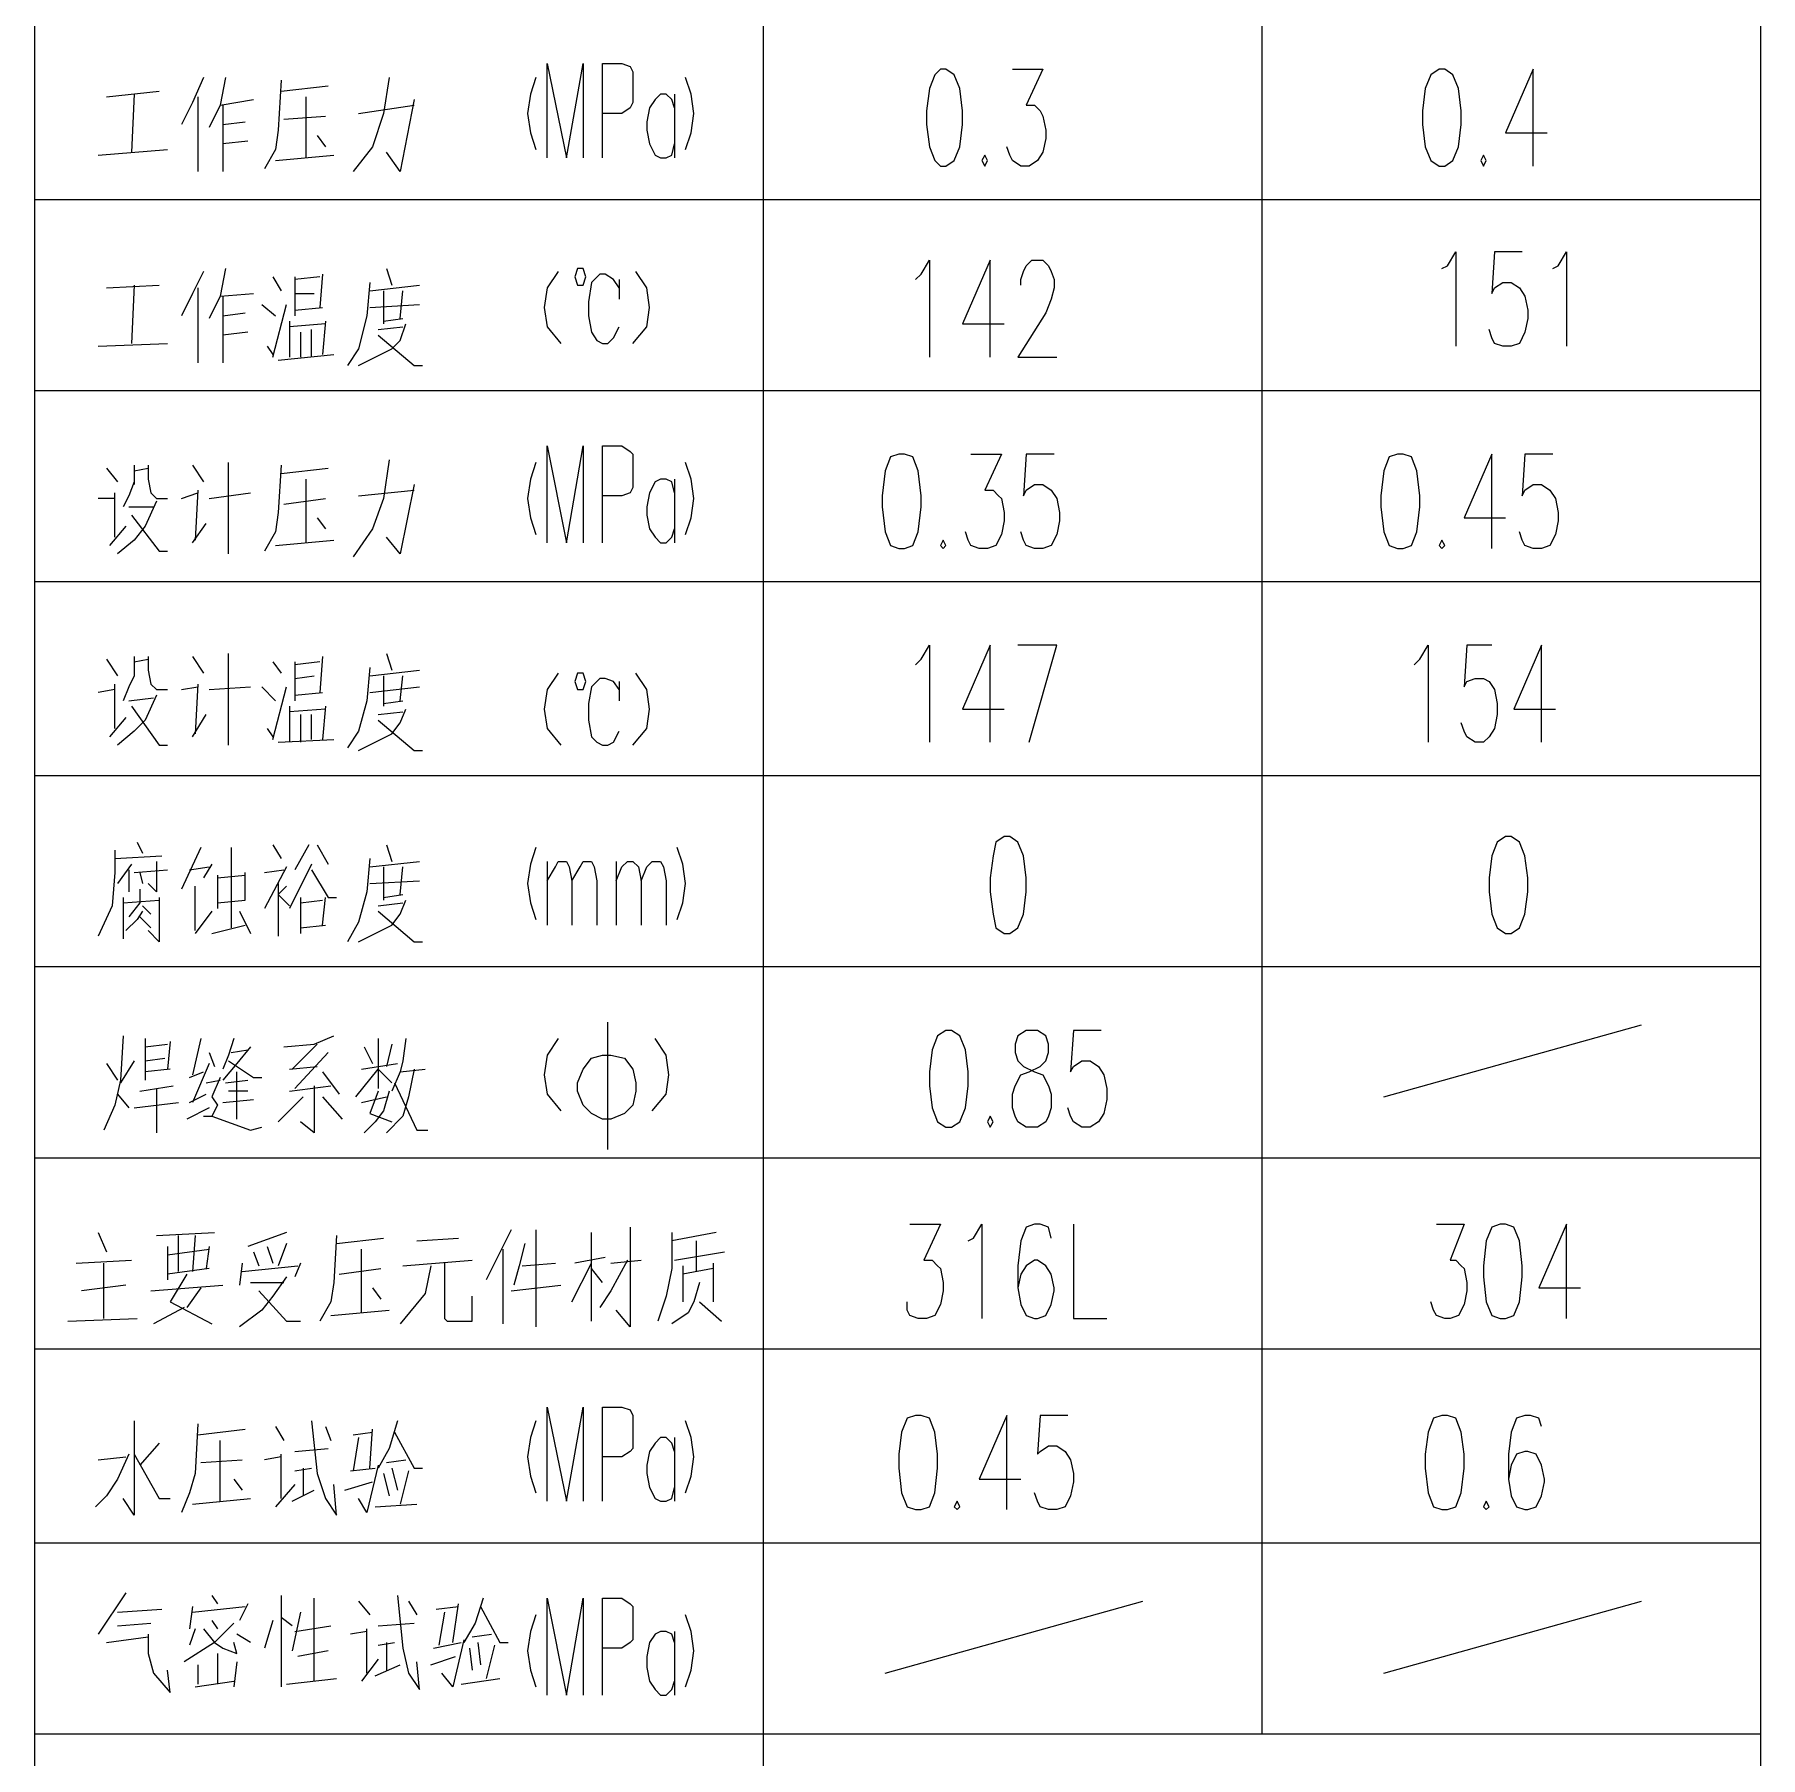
# Model space of a CAD drawing. Header units: inches. Extents: x -244 to 17, y 0 to 370.
# Drawn here: x -66.09 to -26.53, y 291 to 330.5 of the extents above; entities that cross this region are included whole.
import ezdxf

# ---------------------------------------------------------------- set-up
doc = ezdxf.new("R2010")
doc.units = ezdxf.units.IN
doc.header["$MEASUREMENT"] = 0
doc.layers.add('图层 1', color=7, linetype='Continuous')

# ---------------------------------------------------------------- blocks, each defined once
blk = doc.blocks.new('block 2')
at = {"layer": '图层 1', "color": 7, "lineweight": 25, "true_color": 0xffffff}
blk.add_lwpolyline([(385.572, 86.741), (271.272, 86.741)], dxfattribs=at)
at = {"layer": '图层 1', "color": 7, "lineweight": 13, "true_color": 0xffffff}
for points in [[(311.658, 86.741), (311.658, 47.181)], [(316.04, 86.741), (316.04, 47.181)], [(320.485, 86.741), (320.485, 47.181)], [(324.866, 86.741), (324.866, 47.181)], [(329.248, 86.741), (329.248, 47.181)], [(333.629, 86.741), (333.629, 47.181)], [(338.074, 86.741), (338.074, 47.181)], [(342.456, 86.741), (342.456, 47.181)], [(346.837, 86.741), (346.837, 47.181)], [(321.12, 85.979), (321.183, 84.391)], [(321.945, 84.646), (321.818, 85.662)], [(322.453, 85.788), (322.517, 84.519)], [(313.754, 85.09), (313.881, 84.138)], [(314.897, 84.646), (313.944, 85.281)], [(318.072, 84.582), (317.5, 84.836), (317.119, 85.09), (316.865, 85.344)], [(317.945, 85.281), (318.008, 84.646)], [(321.183, 85.154), (322.453, 85.154)], [(323.152, 85.281), (322.707, 85.09)], [(327.66, 84.709), (326.644, 84.772), (326.073, 84.9), (325.501, 85.154)], [(327.025, 85.09), (326.644, 84.836)], [(331.915, 84.9), (331.407, 84.9), (330.645, 84.963), (329.946, 85.281)], [(335.598, 84.9), (335.534, 85.281)], [(336.296, 85.09), (335.915, 84.836)], [(339.979, 84.9), (339.979, 85.281)], [(340.678, 85.09), (340.36, 84.836)], [(343.472, 85.281), (343.535, 83.693)], [(344.805, 85.09), (344.869, 83.884)], [(347.853, 85.281), (347.98, 83.693)], [(349.187, 85.09), (349.314, 83.884)], [(314.135, 84.836), (314.198, 84.074)], [(314.452, 84.836), (314.516, 83.82)], [(318.834, 84.455), (316.675, 84.455), (317.056, 84.709)], [(326.327, 84.836), (326.009, 84.582)], [(327.089, 84.455), (326.581, 84.772)], [(330.835, 84.709), (329.883, 84.709)], [(330.708, 84.709), (330.772, 83.884)], [(331.597, 84.519), (331.153, 84.836)], [(331.724, 84.9), (331.788, 83.82)], [(335.471, 83.947), (334.899, 84.201), (334.645, 84.455), (334.328, 84.836)], [(334.963, 84.646), (334.518, 85.026)], [(334.709, 84.9), (335.725, 84.9)], [(335.915, 84.455), (335.661, 84.582), (335.344, 84.709)], [(339.916, 83.947), (339.344, 84.201), (339.027, 84.455), (338.709, 84.836)], [(339.344, 84.646), (338.9, 85.026)], [(339.09, 84.9), (340.106, 84.9)], [(340.36, 84.455), (340.043, 84.582), (339.789, 84.709)], [(318.072, 84.455), (317.056, 83.884), (317.056, 83.629)], [(318.326, 83.884), (317.818, 84.328)], [(326.009, 84.455), (326.136, 83.439)], [(326.39, 84.328), (326.517, 83.566)], [(330.518, 84.265), (330.327, 84.391), (330.073, 84.646)], [(330.391, 84.328), (330.137, 84.074)], [(331.026, 84.328), (330.708, 84.328), (330.391, 84.582)], [(330.645, 84.265), (330.454, 84.074)], [(331.47, 84.582), (330.962, 84.582)], [(331.407, 84.328), (331.153, 84.265)], [(331.407, 84.455), (331.47, 83.693)], [(332.105, 84.391), (331.851, 84.265)], [(335.217, 84.519), (334.328, 83.884), (334.328, 83.693)], [(335.344, 84.582), (335.407, 84.01)], [(336.36, 84.455), (335.915, 84.455)], [(336.233, 84.455), (336.296, 84.138)], [(339.598, 84.519), (338.773, 83.884), (338.773, 83.693)], [(339.789, 84.582), (339.789, 84.01)], [(340.741, 84.455), (340.297, 84.455)], [(340.614, 84.455), (340.678, 84.138)], [(344.869, 84.455), (343.535, 84.519)], [(349.25, 84.455), (347.917, 84.519)], [(313.944, 84.138), (313.5, 84.138), (313.055, 84.01), (312.611, 83.629), (313.119, 83.693)], [(321.437, 83.312), (321.056, 84.01)], [(321.818, 84.074), (321.945, 82.423)], [(323.088, 83.947), (323.152, 82.613)], [(326.454, 83.947), (325.438, 83.947)], [(327.597, 84.201), (326.644, 84.201)], [(326.898, 83.629), (326.835, 84.201)], [(327.089, 84.201), (327.152, 83.757)], [(327.406, 84.201), (327.47, 83.693)], [(330.835, 83.884), (329.819, 83.884), (330.073, 84.138)], [(331.661, 83.947), (330.962, 83.947), (331.153, 84.138)], [(336.36, 84.138), (336.042, 84.138), (335.725, 84.074), (335.598, 83.947), (335.598, 83.693)], [(340.741, 84.138), (340.424, 84.138), (340.106, 84.074), (339.979, 83.947), (339.979, 83.693)], [(321.564, 83.629), (321.056, 82.677)], [(322.199, 83.249), (321.564, 83.629)], [(322.834, 83.693), (322.072, 83.693)], [(322.326, 82.741), (322.199, 83.693)], [(322.644, 83.693), (322.771, 82.741)], [(327.533, 83.629), (326.898, 83.693)], [(313.754, 82.613), (313.309, 83.312)], [(314.071, 83.058), (313.69, 83.185)], [(314.579, 83.122), (314.071, 83.185)], [(314.452, 83.122), (314.579, 81.915)], [(318.77, 82.994), (317.627, 83.058), (317.183, 83.185), (316.738, 83.375)], [(316.929, 83.122), (317.056, 81.788)], [(321.882, 82.931), (321.437, 83.249)], [(322.263, 83.439), (323.088, 83.439)], [(323.088, 83.058), (322.263, 83.122)], [(326.009, 82.741), (325.755, 83.249)], [(326.136, 83.185), (326.327, 82.804)], [(327.025, 82.741), (326.136, 83.122)], [(326.708, 83.185), (326.835, 82.868)], [(327.597, 82.931), (326.771, 83.122)], [(331.978, 82.931), (331.026, 83.375)], [(331.47, 83.185), (331.534, 82.741)], [(334.518, 83.122), (335.026, 82.804)], [(335.598, 83.375), (335.661, 82.994)], [(336.36, 83.122), (335.979, 82.868)], [(338.963, 83.122), (339.408, 82.804)], [(339.979, 83.375), (340.106, 82.994)], [(340.741, 83.122), (340.36, 82.868)], [(344.678, 83.122), (344.17, 83.375)], [(345.186, 82.868), (344.678, 83.122)], [(349.06, 83.122), (348.552, 83.375)], [(349.631, 82.868), (349.06, 83.122)], [(312.738, 83.058), (312.865, 82.169)], [(313.246, 82.994), (312.801, 82.994)], [(314.071, 82.868), (313.754, 82.613), (314.198, 82.169)], [(317.881, 82.931), (317.945, 81.979)], [(318.516, 82.994), (318.643, 81.915)], [(322.834, 82.741), (322.326, 82.804)], [(325.819, 82.868), (325.819, 82.677), (325.501, 81.788)], [(326.581, 82.804), (326.644, 82.487)], [(327.279, 82.741), (326.962, 82.613)], [(330.518, 82.677), (330.01, 83.058)], [(330.073, 83.058), (331.089, 83.058)], [(331.597, 82.677), (331.28, 82.868)], [(335.725, 82.994), (334.582, 83.058)], [(335.598, 82.741), (335.661, 81.788)], [(340.17, 82.994), (339.027, 83.058)], [(339.979, 82.741), (340.106, 81.788)], [(344.805, 82.994), (343.091, 82.994)], [(345.25, 82.36), (344.615, 82.487), (344.107, 82.741)], [(349.187, 82.994), (347.472, 82.994)], [(349.631, 82.36), (348.996, 82.487), (348.488, 82.741)], [(313.5, 82.55), (312.801, 82.55)], [(313.754, 82.613), (313.627, 82.423), (313.5, 82.106), (313.754, 82.169)], [(314.262, 82.677), (314.071, 82.55)], [(314.833, 82.677), (314.643, 82.55)], [(316.992, 82.487), (318.389, 82.487)], [(326.708, 82.487), (326.263, 82.677), (326.073, 82.55), (325.819, 82.677)], [(326.136, 82.423), (326.2, 81.725)], [(326.39, 81.851), (326.39, 82.296)], [(326.581, 82.36), (326.644, 81.851)], [(327.406, 81.788), (327.025, 82.106), (326.644, 82.423)], [(327.089, 82.296), (326.708, 81.725), (326.708, 81.534)], [(327.597, 82.169), (327.216, 82.296), (326.898, 82.423)], [(330.01, 82.677), (330.2, 81.915)], [(331.343, 82.55), (330.581, 82.55)], [(330.708, 82.55), (330.772, 81.915), (331.407, 81.915)], [(331.28, 82.55), (331.343, 81.915)], [(334.328, 82.296), (336.423, 82.296)], [(338.709, 82.296), (340.805, 82.296)], [(344.615, 82.423), (343.091, 82.423)], [(343.789, 81.851), (343.726, 82.423)], [(344.17, 82.423), (344.234, 81.915)], [(344.615, 82.487), (344.678, 81.725)], [(348.996, 82.423), (347.472, 82.423)], [(348.171, 81.851), (348.107, 82.423)], [(348.552, 82.423), (348.615, 81.915)], [(348.996, 82.487), (349.123, 81.725)], [(313.309, 82.106), (312.738, 82.169)], [(313.754, 81.788), (313.944, 82.106)], [(314.643, 81.851), (314.262, 82.042)], [(317.5, 82.169), (317.246, 81.979)], [(322.136, 80.963), (321.691, 81.28), (321.374, 81.534), (320.993, 82.042)], [(322.453, 81.979), (321.945, 82.042)], [(322.263, 81.979), (322.39, 80.709)], [(325.755, 82.106), (326.835, 82.106)], [(327.279, 82.232), (327.343, 81.851)], [(330.518, 82.042), (330.01, 81.788)], [(331.978, 82.232), (330.137, 82.232)], [(321.818, 81.597), (321.12, 80.963), (321.12, 80.645)], [(322.009, 81.788), (322.009, 81.026)], [(322.707, 81.725), (322.39, 81.597)], [(323.152, 80.963), (322.834, 81.851)], [(325.501, 81.788), (325.565, 81.534)], [(335.661, 81.534), (335.344, 81.216)], [(344.424, 81.534), (344.17, 81.216)], [(314.262, 81.28), (313.627, 81.471)], [(317.373, 80.772), (316.865, 81.216)], [(318.008, 81.09), (317.945, 81.471)], [(318.707, 81.216), (318.389, 81.026)], [(322.898, 80.963), (322.39, 81.153)], [(322.834, 81.407), (322.453, 81.28)], [(326.263, 80.582), (325.692, 81.153)], [(331.153, 81.153), (329.946, 81.153)], [(331.534, 80.963), (330.581, 81.471)], [(330.899, 81.153), (330.645, 80.899)], [(331.089, 80.963), (330.899, 81.153)], [(331.407, 81.471), (331.47, 81.026)], [(332.042, 81.28), (331.724, 81.09)], [(334.391, 81.153), (334.455, 79.883)], [(334.455, 81.28), (335.661, 80.963)], [(334.709, 81.407), (334.518, 81.28)], [(336.233, 81.28), (335.979, 81.09)], [(340.741, 81.09), (339.662, 81.153), (339.217, 81.216), (338.773, 81.471)], [(338.9, 81.216), (339.027, 79.883)], [(343.154, 81.153), (343.281, 79.883)], [(343.218, 81.28), (344.424, 80.963)], [(343.472, 81.407), (343.281, 81.28)], [(345.059, 81.28), (344.742, 81.09)], [(349.568, 81.09), (348.425, 81.153), (347.98, 81.216), (347.536, 81.471)], [(347.726, 81.216), (347.853, 79.883)], [(314.833, 81.09), (312.738, 81.09)], [(312.801, 80.963), (312.928, 79.819)], [(313.563, 80.01), (313.436, 80.709)], [(314.452, 80.645), (313.563, 80.835)], [(314.008, 80.772), (314.135, 79.947)], [(314.135, 80.835), (314.325, 81.09)], [(316.992, 80.835), (317.246, 80.328)], [(317.056, 81.09), (318.072, 81.09)], [(317.691, 80.772), (317.754, 80.391)], [(318.135, 80.772), (318.199, 80.01)], [(322.453, 80.645), (322.136, 80.772)], [(326.39, 80.899), (326.517, 79.947)], [(327.279, 80.01), (326.454, 80.772)], [(326.898, 80.899), (326.962, 80.264)], [(327.47, 80.264), (326.898, 80.835)], [(327.406, 81.026), (327.47, 80.328)], [(331.597, 80.391), (330.581, 80.899)], [(332.042, 80.454), (331.47, 80.772)], [(335.217, 80.899), (334.391, 80.899)], [(335.153, 80.074), (335.09, 80.899)], [(336.233, 80.772), (335.344, 80.772)], [(335.471, 80.772), (335.534, 80.137)], [(335.852, 80.772), (335.915, 80.328)], [(336.233, 80.2), (336.169, 80.772)], [(339.852, 81.026), (339.979, 80.074)], [(340.551, 81.09), (340.678, 80.01)], [(344.043, 80.899), (343.218, 80.899)], [(343.98, 80.074), (343.916, 80.899)], [(345.059, 80.772), (344.17, 80.772)], [(344.297, 80.772), (344.361, 80.137)], [(344.678, 80.772), (344.678, 80.328)], [(345.059, 80.2), (344.996, 80.772)], [(348.679, 81.026), (348.742, 80.074)], [(349.314, 81.09), (349.441, 80.01)], [(312.865, 80.328), (314.77, 80.328)], [(318.834, 80.391), (317.627, 80.264), (317.056, 80.074), (316.675, 79.819), (317.373, 79.883)], [(317.754, 80.582), (317.119, 80.582)], [(326.517, 80.328), (325.438, 80.328), (325.692, 80.645)], [(327.47, 80.328), (327.66, 79.883)], [(330.835, 80.645), (330.01, 80.645)], [(330.137, 80.645), (330.2, 80.074)], [(330.708, 80.645), (330.772, 80.137)], [(331.47, 80.391), (330.835, 80.01), (330.835, 79.819)], [(335.026, 80.645), (334.391, 80.645)], [(334.455, 80.391), (335.026, 80.391)], [(338.963, 80.518), (340.424, 80.518)], [(343.789, 80.645), (343.218, 80.645)], [(343.218, 80.391), (343.853, 80.391)], [(347.79, 80.518), (349.187, 80.518)], [(318.707, 80.074), (318.389, 79.947)], [(323.088, 79.819), (322.009, 79.883), (321.564, 79.947), (321.12, 80.2)], [(321.247, 79.947), (321.374, 78.613)], [(326.263, 80.137), (325.755, 79.693)], [(326.835, 80.137), (326.327, 79.756)], [(330.2, 80.137), (330.835, 80.074)], [(332.042, 80.264), (331.597, 80.01)], [(335.217, 80.074), (334.455, 80.137)], [(336.36, 80.137), (335.534, 80.2)], [(339.535, 80.264), (339.281, 80.074)], [(344.043, 80.074), (343.281, 80.137)], [(345.123, 80.137), (344.361, 80.2)], [(348.298, 80.264), (348.044, 80.074)], [(317.246, 79.629), (317.437, 78.994)], [(322.199, 79.756), (322.326, 78.804)], [(322.898, 79.819), (323.025, 78.74)], [(331.724, 79.057), (330.962, 79.121), (330.264, 79.312), (329.819, 79.566)], [(336.106, 79.057), (335.344, 79.121), (334.645, 79.312), (334.264, 79.566)], [(344.932, 79.057), (344.17, 79.121), (343.408, 79.312), (343.027, 79.566)], [(313.373, 78.867), (312.865, 79.248)], [(313.055, 79.121), (314.071, 79.121)], [(314.008, 79.121), (313.944, 79.502)], [(314.706, 79.312), (314.389, 79.057)], [(317.818, 78.867), (316.738, 79.121), (317.056, 79.312)], [(317.691, 79.502), (317.754, 78.931)], [(318.453, 79.312), (317.691, 79.438)], [(318.516, 79.438), (318.58, 78.994)], [(321.31, 79.248), (322.771, 79.248)], [(326.39, 78.613), (325.946, 78.74), (325.692, 78.931), (325.438, 79.185)], [(326.136, 79.248), (326.263, 78.676)], [(326.263, 79.375), (326.898, 78.867), (326.581, 78.55)], [(326.898, 79.248), (327.025, 78.422)], [(327.406, 79.185), (327.025, 78.994)], [(329.819, 79.312), (330.2, 78.55), (330.454, 78.359), (330.772, 78.232)], [(334.201, 79.312), (334.582, 78.55), (334.836, 78.359), (335.153, 78.232)], [(340.868, 78.613), (339.979, 78.74), (339.281, 78.994), (338.646, 79.438)], [(340.043, 79.312), (340.17, 78.041)], [(343.027, 79.312), (343.408, 78.55), (343.599, 78.359), (343.98, 78.232)], [(349.631, 78.613), (348.806, 78.74), (348.044, 78.994), (347.472, 79.438)], [(348.806, 79.312), (348.996, 78.041)], [(312.992, 78.931), (313.246, 78.359)], [(313.69, 78.867), (313.754, 78.486)], [(314.135, 78.867), (314.198, 78.041)], [(316.865, 78.931), (316.929, 77.978)], [(317.627, 78.74), (317.119, 78.613)], [(317.754, 79.057), (318.643, 78.994)], [(318.834, 78.422), (318.199, 78.613), (317.754, 78.867)], [(321.882, 78.994), (321.628, 78.804)], [(326.39, 78.867), (325.882, 79.057), (325.692, 78.55)], [(327.597, 78.867), (326.454, 78.867)], [(330.518, 78.867), (329.819, 78.041), (329.819, 77.851)], [(330.645, 78.867), (330.708, 78.296)], [(331.534, 78.74), (330.772, 78.74)], [(330.835, 78.74), (330.899, 78.296)], [(331.153, 79.057), (331.216, 77.915)], [(331.534, 79.057), (331.661, 77.915)], [(334.899, 78.867), (334.201, 78.041), (334.201, 77.851)], [(335.026, 78.867), (335.09, 78.296)], [(335.915, 78.74), (335.217, 78.74)], [(335.28, 78.74), (335.344, 78.296)], [(335.534, 79.057), (335.661, 77.915)], [(335.915, 79.057), (336.042, 77.915)], [(343.726, 78.867), (343.027, 78.041), (343.027, 77.851)], [(343.853, 78.867), (343.916, 78.296)], [(344.742, 78.74), (343.98, 78.74)], [(344.043, 78.74), (344.107, 78.296)], [(344.361, 79.057), (344.424, 77.915)], [(344.742, 79.057), (344.869, 77.915)], [(314.833, 78.422), (313.627, 78.296), (313.055, 78.169), (312.674, 77.915), (313.309, 77.978)], [(313.754, 78.676), (313.119, 78.676)], [(317.691, 78.169), (316.929, 78.359)], [(317.754, 78.55), (317.246, 78.422)], [(318.58, 78.486), (317.754, 78.041), (317.754, 77.851)], [(317.881, 78.676), (317.945, 78.232)], [(322.39, 77.66), (321.755, 77.788), (321.056, 78.359)], [(326.898, 78.041), (326.263, 78.169), (325.819, 78.296), (325.438, 78.676)], [(326.581, 78.486), (325.501, 77.978), (325.501, 77.724)], [(327.597, 78.232), (327.089, 78.296), (326.835, 78.359), (326.39, 78.55)], [(326.835, 78.359), (326.898, 77.788)], [(327.47, 78.55), (326.962, 78.676)], [(330.899, 78.359), (331.534, 78.296)], [(332.042, 78.676), (331.661, 78.55)], [(335.344, 78.359), (335.915, 78.296)], [(336.423, 78.676), (336.042, 78.55)], [(340.297, 78.041), (338.709, 78.359), (339.09, 78.676)], [(344.107, 78.359), (344.742, 78.296)], [(345.25, 78.676), (344.869, 78.55)], [(349.123, 78.041), (347.472, 78.359), (347.917, 78.676)], [(314.706, 78.169), (314.389, 77.978)], [(322.39, 78.296), (322.517, 76.708)], [(322.961, 77.978), (323.025, 77.025)], [(313.246, 77.66), (313.436, 77.089)], [(313.627, 77.597), (313.754, 76.962)], [(313.817, 76.899), (312.738, 77.153), (313.055, 77.407)], [(314.452, 77.343), (313.69, 77.47)], [(313.754, 77.153), (314.643, 77.025)], [(314.516, 77.534), (314.579, 77.025)], [(322.453, 77.343), (321.183, 77.343), (321.12, 77.279), (321.12, 76.708), (321.691, 76.708)], [(312.801, 76.962), (312.928, 76.073)], [(313.627, 76.772), (313.119, 76.708)], [(314.77, 76.454), (314.198, 76.644), (313.754, 76.899)], [(313.69, 76.2), (312.928, 76.391)], [(313.754, 76.581), (313.246, 76.518)], [(314.579, 76.518), (313.754, 76.073), (313.754, 75.882)], [(313.881, 76.708), (313.944, 76.263)], [(323.215, 75.819), (322.072, 76.391)], [(322.771, 76.01), (321.056, 76.01)], [(321.818, 75.819), (321.945, 74.676)], [(322.898, 75.501), (322.39, 75.629), (321.945, 75.756)], [(322.39, 75.565), (322.453, 74.803)], [(314.389, 75.247), (314.008, 75.375), (313.563, 75.438), (313.119, 75.375), (312.738, 75.247)], [(318.834, 75.247), (318.453, 75.375), (318.008, 75.438), (317.564, 75.375), (317.183, 75.247)], [(323.215, 75.247), (320.993, 75.247)], [(331.978, 75.247), (331.597, 75.375), (331.153, 75.438), (330.708, 75.375), (330.327, 75.247)], [(340.805, 75.247), (340.424, 75.375), (339.979, 75.438), (339.535, 75.375), (339.154, 75.247)], [(349.631, 75.247), (349.25, 75.375), (348.806, 75.438), (348.361, 75.375), (347.98, 75.247)], [(312.547, 74.994), (314.77, 74.994), (312.547, 74.549), (314.77, 74.168), (312.547, 74.168)], [(316.992, 74.994), (319.151, 74.994), (316.992, 74.549), (319.151, 74.168), (316.992, 74.168)], [(327.597, 74.74), (327.216, 74.994), (326.771, 75.057), (326.327, 74.994), (325.946, 74.676)], [(331.661, 74.994), (330.2, 74.994)], [(331.216, 74.994), (331.534, 74.803), (331.661, 74.74), (331.661, 74.549), (331.534, 74.485), (331.216, 74.422), (330.2, 74.422)], [(335.979, 74.74), (335.598, 74.994), (335.153, 75.057), (334.709, 74.994), (334.328, 74.676)], [(338.963, 74.994), (341.186, 74.994), (338.963, 74.549), (341.186, 74.168), (338.963, 74.168)], [(345.186, 74.74), (344.805, 74.994), (344.361, 75.057), (343.916, 74.994), (343.535, 74.676)], [(347.79, 74.994), (349.949, 74.994), (347.79, 74.549), (349.949, 74.168), (347.79, 74.168)], [(321.564, 74.422), (322.453, 73.978)], [(331.216, 74.422), (331.534, 74.232), (331.661, 74.168), (331.661, 73.978), (331.534, 73.914), (331.216, 73.85), (330.2, 73.85)], [(322.58, 73.66), (322.453, 74.359)], [(325.755, 73.724), (325.882, 73.978), (326.073, 74.168), (326.39, 74.295), (326.581, 74.295), (326.898, 74.168), (327.152, 73.978), (327.216, 73.724), (327.216, 73.533), (327.152, 73.216), (326.898, 73.025), (326.581, 72.962), (326.39, 72.962), (326.073, 73.025), (325.882, 73.216), (325.755, 73.533), (325.755, 73.724)], [(335.28, 74.041), (334.899, 74.041), (334.518, 73.978), (334.391, 73.85), (334.328, 73.724), (334.328, 73.597), (334.391, 73.469)], [(335.661, 73.978), (335.28, 74.041)], [(335.788, 74.359), (335.598, 74.295), (335.598, 74.168), (335.788, 74.104)], [(335.788, 74.104), (335.979, 74.168), (335.979, 74.295), (335.788, 74.359)], [(344.488, 74.041), (344.17, 74.041), (343.789, 73.978), (343.599, 73.85), (343.535, 73.724), (343.535, 73.597), (343.662, 73.469)], [(344.932, 73.978), (344.488, 74.041)], [(345.059, 74.359), (344.869, 74.295), (344.869, 74.168), (345.059, 74.104)], [(345.059, 74.104), (345.25, 74.168), (345.25, 74.295), (345.059, 74.359)], [(312.547, 73.724), (314.77, 73.724), (314.77, 73.279), (314.643, 73.088), (314.579, 73.025), (314.325, 73.025), (314.008, 73.025), (313.817, 73.025), (313.754, 73.088), (313.627, 73.279), (313.627, 73.724)], [(316.992, 73.724), (319.151, 73.724), (319.151, 73.279), (319.088, 73.088), (318.961, 73.025), (318.77, 73.025), (318.453, 73.025), (318.199, 73.025), (318.135, 73.088), (318.008, 73.279), (318.008, 73.724)], [(321.12, 73.978), (323.152, 73.978)], [(322.517, 73.152), (321.818, 73.533), (321.437, 73.787)], [(322.009, 73.724), (322.326, 73.978)], [(325.057, 73.597), (327.978, 73.597)], [(335.852, 73.787), (335.661, 73.978)], [(335.788, 73.469), (335.852, 73.66)], [(335.852, 73.66), (335.852, 73.787)], [(338.963, 73.724), (341.186, 73.724), (341.186, 73.279), (341.059, 73.088), (340.995, 73.025), (340.741, 73.025), (340.424, 73.025), (340.233, 73.025), (340.106, 73.088), (340.043, 73.279), (340.043, 73.724)], [(345.123, 73.787), (344.932, 73.978)], [(344.996, 73.469), (345.123, 73.66)], [(345.123, 73.66), (345.123, 73.787)], [(347.79, 73.724), (349.949, 73.724), (349.949, 73.279), (349.885, 73.088), (349.758, 73.025), (349.568, 73.025), (349.25, 73.025), (349.06, 73.025), (348.933, 73.088), (348.806, 73.279), (348.806, 73.724)], [(323.279, 73.088), (320.993, 73.088), (321.374, 73.406)], [(322.453, 73.533), (322.517, 72.835)], [(331.661, 73.406), (330.2, 73.406)], [(331.216, 73.406), (331.534, 73.279), (331.661, 73.152), (331.661, 73.025), (331.534, 72.898), (331.216, 72.835), (330.2, 72.835)], [(334.391, 73.469), (334.645, 73.343)], [(335.788, 73.343), (335.344, 73.343)], [(335.598, 73.343), (335.788, 73.469)], [(343.662, 73.469), (343.916, 73.343)], [(344.996, 73.343), (344.551, 73.343)], [(344.805, 73.343), (344.996, 73.469)], [(331.216, 72.835), (331.534, 72.707), (331.661, 72.581), (331.661, 72.39), (331.534, 72.326), (331.216, 72.263), (330.2, 72.263)], [(334.328, 73.025), (334.709, 72.707), (335.153, 72.644), (335.598, 72.707), (335.979, 72.962)], [(343.535, 73.025), (343.916, 72.707), (344.361, 72.644), (344.805, 72.707), (345.186, 72.962)], [(313.754, 72.072), (313.944, 72.136), (314.008, 72.263), (314.008, 72.39), (313.944, 72.517), (313.754, 72.644), (313.436, 72.707), (313.182, 72.707), (312.865, 72.644), (312.674, 72.517), (312.547, 72.39), (312.547, 72.263), (312.674, 72.136), (312.865, 72.072)], [(318.135, 72.072), (318.326, 72.136), (318.453, 72.263), (318.453, 72.39), (318.326, 72.517), (318.135, 72.644), (317.818, 72.707), (317.627, 72.707), (317.31, 72.644), (317.056, 72.517), (316.992, 72.39), (316.992, 72.263), (317.056, 72.136), (317.31, 72.072)], [(323.152, 72.136), (322.326, 72.136), (321.691, 72.263), (321.12, 72.454)], [(325.946, 72.581), (326.327, 72.263), (326.771, 72.2), (327.216, 72.263), (327.597, 72.517)], [(340.106, 72.072), (340.36, 72.136), (340.424, 72.263), (340.424, 72.39), (340.36, 72.517), (340.106, 72.644), (339.789, 72.707), (339.598, 72.707), (339.281, 72.644), (339.09, 72.517), (338.963, 72.39), (338.963, 72.263), (339.09, 72.136), (339.281, 72.072)], [(348.933, 72.072), (349.123, 72.136), (349.25, 72.263), (349.25, 72.39), (349.123, 72.517), (348.933, 72.644), (348.615, 72.707), (348.425, 72.707), (348.107, 72.644), (347.853, 72.517), (347.79, 72.39), (347.79, 72.263), (347.853, 72.136), (348.107, 72.072)], [(314.008, 72.072), (312.547, 72.072)], [(318.453, 72.072), (316.992, 72.072)], [(322.009, 71.501), (321.564, 71.628), (321.31, 71.755), (321.056, 72.136)], [(322.517, 72.072), (322.707, 70.929)], [(323.152, 71.12), (322.961, 72.136)], [(330.327, 72.009), (330.708, 71.882), (331.153, 71.819), (331.597, 71.882), (331.978, 72.009)], [(340.424, 72.072), (338.963, 72.072)], [(349.25, 72.072), (347.79, 72.072)], [(312.738, 71.819), (313.119, 71.691), (313.563, 71.628), (314.008, 71.691), (314.389, 71.819)], [(317.183, 71.819), (317.564, 71.691), (318.008, 71.628), (318.453, 71.691), (318.834, 71.819)], [(322.39, 71.882), (321.564, 71.882)], [(322.326, 71.184), (322.199, 71.882)], [(339.154, 71.819), (339.535, 71.691), (339.979, 71.628), (340.424, 71.691), (340.805, 71.819)], [(347.98, 71.819), (348.361, 71.691), (348.806, 71.628), (349.25, 71.691), (349.631, 71.819)], [(321.564, 71.501), (321.12, 70.993)], [(322.263, 71.565), (322.961, 71.565)], [(322.453, 71.184), (321.564, 71.184)], [(364.49, 70.041), (302.832, 70.041)], [(340.995, 66.929), (340.932, 67.119), (340.614, 67.247), (340.043, 67.31), (339.789, 67.31), (339.217, 67.247), (338.9, 67.119), (338.836, 66.929), (338.836, 66.802), (338.9, 66.612), (339.217, 66.485), (339.789, 66.421), (340.043, 66.421), (340.614, 66.485), (340.932, 66.612), (340.995, 66.802), (340.995, 66.929)], [(318.961, 66.548), (318.897, 66.738), (318.58, 66.866), (318.072, 66.929), (317.754, 66.929), (317.183, 66.866), (316.865, 66.738), (316.802, 66.548), (316.802, 66.421), (316.865, 66.231), (317.183, 66.104), (317.754, 66.04), (318.072, 66.04), (318.58, 66.104), (318.897, 66.231), (318.961, 66.421), (318.961, 66.548)], [(323.342, 66.675), (323.342, 65.976), (322.517, 66.357), (322.517, 66.167), (322.39, 66.04), (322.326, 65.976), (322.009, 65.913), (321.818, 65.913), (321.501, 65.976), (321.247, 66.104), (321.183, 66.294), (321.183, 66.485), (321.247, 66.675), (321.374, 66.738), (321.564, 66.738)], [(336.169, 66.548), (336.296, 66.421), (336.614, 66.231), (334.391, 66.231)], [(344.996, 66.548), (345.123, 66.421), (345.44, 66.231), (343.218, 66.231)], [(327.787, 65.85), (327.66, 66.04), (327.343, 66.167), (326.835, 66.231), (326.517, 66.231), (326.009, 66.167), (325.692, 66.04), (325.565, 65.85), (325.565, 65.722), (325.692, 65.532), (326.009, 65.405), (326.517, 65.341), (326.835, 65.341), (327.343, 65.405), (327.66, 65.532), (327.787, 65.722), (327.787, 65.85)], [(349.822, 65.976), (349.695, 66.104), (349.377, 66.231), (348.869, 66.294), (348.552, 66.294), (348.044, 66.231), (347.726, 66.104), (347.599, 65.976), (347.599, 65.85), (347.726, 65.659), (348.044, 65.532), (348.552, 65.469), (348.869, 65.469), (349.377, 65.532), (349.695, 65.659), (349.822, 65.85), (349.822, 65.976)], [(339.027, 65.913), (338.9, 65.976), (338.836, 65.913), (338.9, 65.85), (339.027, 65.913)], [(316.992, 65.596), (316.865, 65.659), (316.802, 65.596), (316.865, 65.532), (316.992, 65.596)], [(322.961, 65.341), (323.025, 65.215), (323.342, 65.024), (321.183, 65.024)], [(334.391, 64.834), (336.614, 64.834), (335.153, 65.469), (335.153, 64.516)], [(340.995, 65.278), (340.995, 64.579), (340.17, 64.96), (340.17, 64.77), (340.043, 64.643), (339.979, 64.579), (339.662, 64.516), (339.471, 64.516), (339.154, 64.579), (338.9, 64.707), (338.836, 64.897), (338.836, 65.088), (338.9, 65.278), (339.027, 65.341), (339.217, 65.405)], [(343.218, 64.834), (345.44, 64.834), (343.98, 65.469), (343.98, 64.516)], [(316.802, 64.453), (318.961, 64.453), (317.5, 65.088), (317.5, 64.135)], [(325.819, 64.834), (325.692, 64.897), (325.565, 64.834), (325.692, 64.77), (325.819, 64.834)], [(347.853, 64.96), (347.726, 65.024), (347.599, 64.96), (347.726, 64.897), (347.853, 64.96)], [(332.232, 64.516), (332.105, 64.707), (331.788, 64.77), (331.28, 64.834), (330.962, 64.834), (330.454, 64.77), (330.137, 64.707), (330.01, 64.516), (330.01, 64.389), (330.137, 64.199), (330.454, 64.072), (330.962, 64.008), (331.28, 64.008), (331.788, 64.072), (332.105, 64.199), (332.232, 64.389), (332.232, 64.516)], [(323.025, 63.437), (323.279, 63.5), (323.342, 63.691), (323.342, 63.818), (323.279, 64.008), (322.961, 64.135), (322.39, 64.199), (321.882, 64.199), (321.501, 64.135), (321.247, 64.008), (321.183, 63.818), (321.183, 63.754), (321.247, 63.563), (321.501, 63.437), (321.818, 63.373), (321.882, 63.373), (322.199, 63.437), (322.39, 63.563), (322.517, 63.754), (322.517, 63.818), (322.39, 64.008), (322.199, 64.135), (321.882, 64.199)], [(327.787, 64.008), (327.66, 64.199), (327.47, 64.262), (327.279, 64.262), (327.089, 64.199), (326.962, 64.072), (326.835, 63.818), (326.771, 63.627), (326.517, 63.5), (326.327, 63.437), (326.009, 63.437), (325.819, 63.5), (325.692, 63.563), (325.565, 63.754), (325.565, 64.008), (325.692, 64.199), (325.819, 64.262), (326.009, 64.325), (326.327, 64.325), (326.517, 64.262), (326.771, 64.135), (326.835, 63.944), (326.962, 63.691), (327.089, 63.563), (327.279, 63.5), (327.47, 63.5), (327.66, 63.563), (327.787, 63.754), (327.787, 64.008)], [(334.391, 63.944), (336.614, 63.31), (336.614, 64.199)], [(340.995, 63.373), (340.995, 64.008), (340.043, 64.072), (340.17, 64.008), (340.297, 63.818), (340.297, 63.627), (340.17, 63.437), (339.979, 63.31), (339.662, 63.246), (339.471, 63.246), (339.154, 63.31), (338.9, 63.437), (338.836, 63.627), (338.836, 63.818), (338.9, 64.008), (339.027, 64.072), (339.217, 64.135)], [(344.869, 64.135), (344.996, 64.135), (345.186, 64.072), (345.313, 64.008), (345.44, 63.881), (345.44, 63.627), (345.313, 63.5), (345.186, 63.437), (344.996, 63.373), (344.805, 63.373), (344.551, 63.437), (344.234, 63.563), (343.218, 64.199), (343.218, 63.31)], [(349.822, 64.325), (349.822, 63.627), (348.996, 64.008), (348.996, 63.818), (348.869, 63.691), (348.742, 63.627), (348.425, 63.563), (348.234, 63.563), (347.917, 63.627), (347.726, 63.754), (347.599, 63.944), (347.599, 64.135), (347.726, 64.325), (347.853, 64.389), (348.044, 64.453)], [(318.961, 63.056), (318.961, 63.691), (318.072, 63.754), (318.135, 63.691), (318.262, 63.5), (318.262, 63.31), (318.135, 63.119), (317.945, 62.992), (317.627, 62.929), (317.437, 62.929), (317.119, 62.992), (316.865, 63.119), (316.802, 63.31), (316.802, 63.5), (316.865, 63.691), (316.992, 63.754), (317.183, 63.818)], [(323.342, 62.929), (321.183, 62.929), (321.183, 62.166)], [(327.787, 62.294), (327.787, 62.929), (326.835, 62.992), (326.962, 62.929), (327.089, 62.738), (327.089, 62.547), (326.962, 62.357), (326.771, 62.23), (326.454, 62.166), (326.2, 62.166), (325.882, 62.23), (325.692, 62.357), (325.565, 62.547), (325.565, 62.738), (325.692, 62.929), (325.819, 62.992), (326.009, 63.056)], [(364.49, 58.61), (311.658, 58.61)], [(340.995, 55.499), (340.932, 55.69), (340.614, 55.816), (340.043, 55.88), (339.789, 55.88), (339.217, 55.816), (338.9, 55.69), (338.836, 55.499), (338.836, 55.372), (338.9, 55.182), (339.217, 55.054), (339.789, 54.991), (340.043, 54.991), (340.614, 55.054), (340.932, 55.182), (340.995, 55.372), (340.995, 55.499)], [(336.169, 55.118), (336.296, 54.991), (336.614, 54.8), (334.391, 54.8)], [(318.961, 54.483), (318.897, 54.674), (318.58, 54.8), (318.072, 54.864), (317.754, 54.864), (317.183, 54.8), (316.865, 54.674), (316.802, 54.483), (316.802, 54.356), (316.865, 54.166), (317.183, 54.038), (317.754, 53.975), (318.072, 53.975), (318.58, 54.038), (318.897, 54.166), (318.961, 54.356), (318.961, 54.483)], [(323.342, 54.61), (323.342, 53.975), (322.517, 54.293), (322.517, 54.166), (322.39, 54.038), (322.326, 53.975), (322.009, 53.912), (321.818, 53.912), (321.501, 53.975), (321.247, 54.102), (321.183, 54.293), (321.183, 54.419), (321.247, 54.61), (321.374, 54.674), (321.564, 54.737)], [(349.822, 54.547), (349.695, 54.737), (349.377, 54.864), (348.869, 54.928), (348.552, 54.928), (348.044, 54.864), (347.726, 54.737), (347.599, 54.547), (347.599, 54.419), (347.726, 54.229), (348.044, 54.102), (348.552, 54.038), (348.869, 54.038), (349.377, 54.102), (349.695, 54.229), (349.822, 54.419), (349.822, 54.547)], [(339.027, 54.483), (338.9, 54.547), (338.836, 54.483), (338.9, 54.419), (339.027, 54.483)], [(336.614, 53.34), (336.614, 53.912), (335.661, 53.975), (335.788, 53.912), (335.852, 53.721), (335.852, 53.531), (335.788, 53.403), (335.598, 53.276), (335.28, 53.213), (335.026, 53.213), (334.709, 53.276), (334.518, 53.403), (334.391, 53.531), (334.391, 53.721), (334.518, 53.912), (334.645, 53.975), (334.836, 54.038)], [(338.836, 53.34), (340.995, 53.34), (339.535, 53.975), (339.535, 53.022)], [(316.992, 53.467), (316.865, 53.531), (316.802, 53.467), (316.865, 53.403), (316.992, 53.467)], [(323.342, 53.15), (323.279, 53.34), (322.961, 53.467), (322.39, 53.531), (322.136, 53.531), (321.564, 53.467), (321.247, 53.34), (321.183, 53.15), (321.183, 53.022), (321.247, 52.832), (321.564, 52.705), (322.136, 52.641), (322.39, 52.641), (322.961, 52.705), (323.279, 52.832), (323.342, 53.022), (323.342, 53.15)], [(347.853, 53.531), (347.726, 53.594), (347.599, 53.531), (347.726, 53.467), (347.853, 53.531)], [(332.232, 53.022), (332.105, 53.213), (331.788, 53.34), (331.28, 53.403), (330.962, 53.403), (330.454, 53.34), (330.137, 53.213), (330.01, 53.022), (330.01, 52.896), (330.137, 52.705), (330.454, 52.578), (330.962, 52.515), (331.28, 52.515), (331.788, 52.578), (332.105, 52.705), (332.232, 52.896), (332.232, 53.022)], [(347.599, 52.388), (349.822, 52.388), (348.361, 53.022), (348.361, 52.07)], [(318.707, 52.197), (318.897, 52.26), (318.961, 52.451), (318.961, 52.578), (318.897, 52.769), (318.58, 52.896), (318.072, 52.959), (317.5, 52.959), (317.119, 52.896), (316.865, 52.769), (316.802, 52.578), (316.802, 52.515), (316.865, 52.324), (317.119, 52.197), (317.437, 52.134), (317.5, 52.134), (317.818, 52.197), (318.072, 52.324), (318.135, 52.515), (318.135, 52.578), (318.072, 52.769), (317.818, 52.896), (317.5, 52.959)], [(334.391, 52.197), (336.614, 52.197), (335.153, 52.832), (335.153, 51.879)], [(340.995, 51.943), (340.995, 52.578), (340.043, 52.641), (340.17, 52.578), (340.297, 52.388), (340.297, 52.197), (340.17, 52.007), (339.979, 51.879), (339.662, 51.816), (339.471, 51.816), (339.154, 51.879), (338.9, 52.007), (338.836, 52.197), (338.836, 52.388), (338.9, 52.578), (339.027, 52.641), (339.217, 52.705)], [(321.183, 51.625), (323.342, 51.625), (321.882, 52.26), (321.882, 51.308)], [(364.49, 47.181), (302.832, 47.181)]]:
    blk.add_lwpolyline(points, dxfattribs=at)
at = {"layer": '图层 1', "color": 7, "lineweight": 20, "true_color": 0xffffff}
for points in [[(313.055, 67.247), (314.706, 61.341)], [(313.055, 55.816), (314.706, 49.911)], [(326.263, 55.816), (327.914, 49.911)], [(345.25, 54.483), (345.313, 54.356), (345.631, 54.166), (343.472, 54.166)], [(345.631, 52.641), (345.631, 53.276), (344.678, 53.34), (344.805, 53.276), (344.932, 53.086), (344.932, 52.896), (344.805, 52.705), (344.615, 52.578), (344.297, 52.515), (344.107, 52.515), (343.789, 52.578), (343.535, 52.705), (343.472, 52.896), (343.472, 53.086), (343.535, 53.276), (343.662, 53.34), (343.853, 53.403)], [(345.25, 51.943), (345.313, 51.816), (345.631, 51.625), (343.472, 51.625)]]:
    blk.add_lwpolyline(points, dxfattribs=at)

msp = doc.modelspace()

# ---------------------------------------------------------------- block references
at = {"layer": '图层 1', "rotation": 90}
msp.add_blockref('block 2', (20.648, -20.119), dxfattribs=at)

doc.saveas('drawing.dxf')
